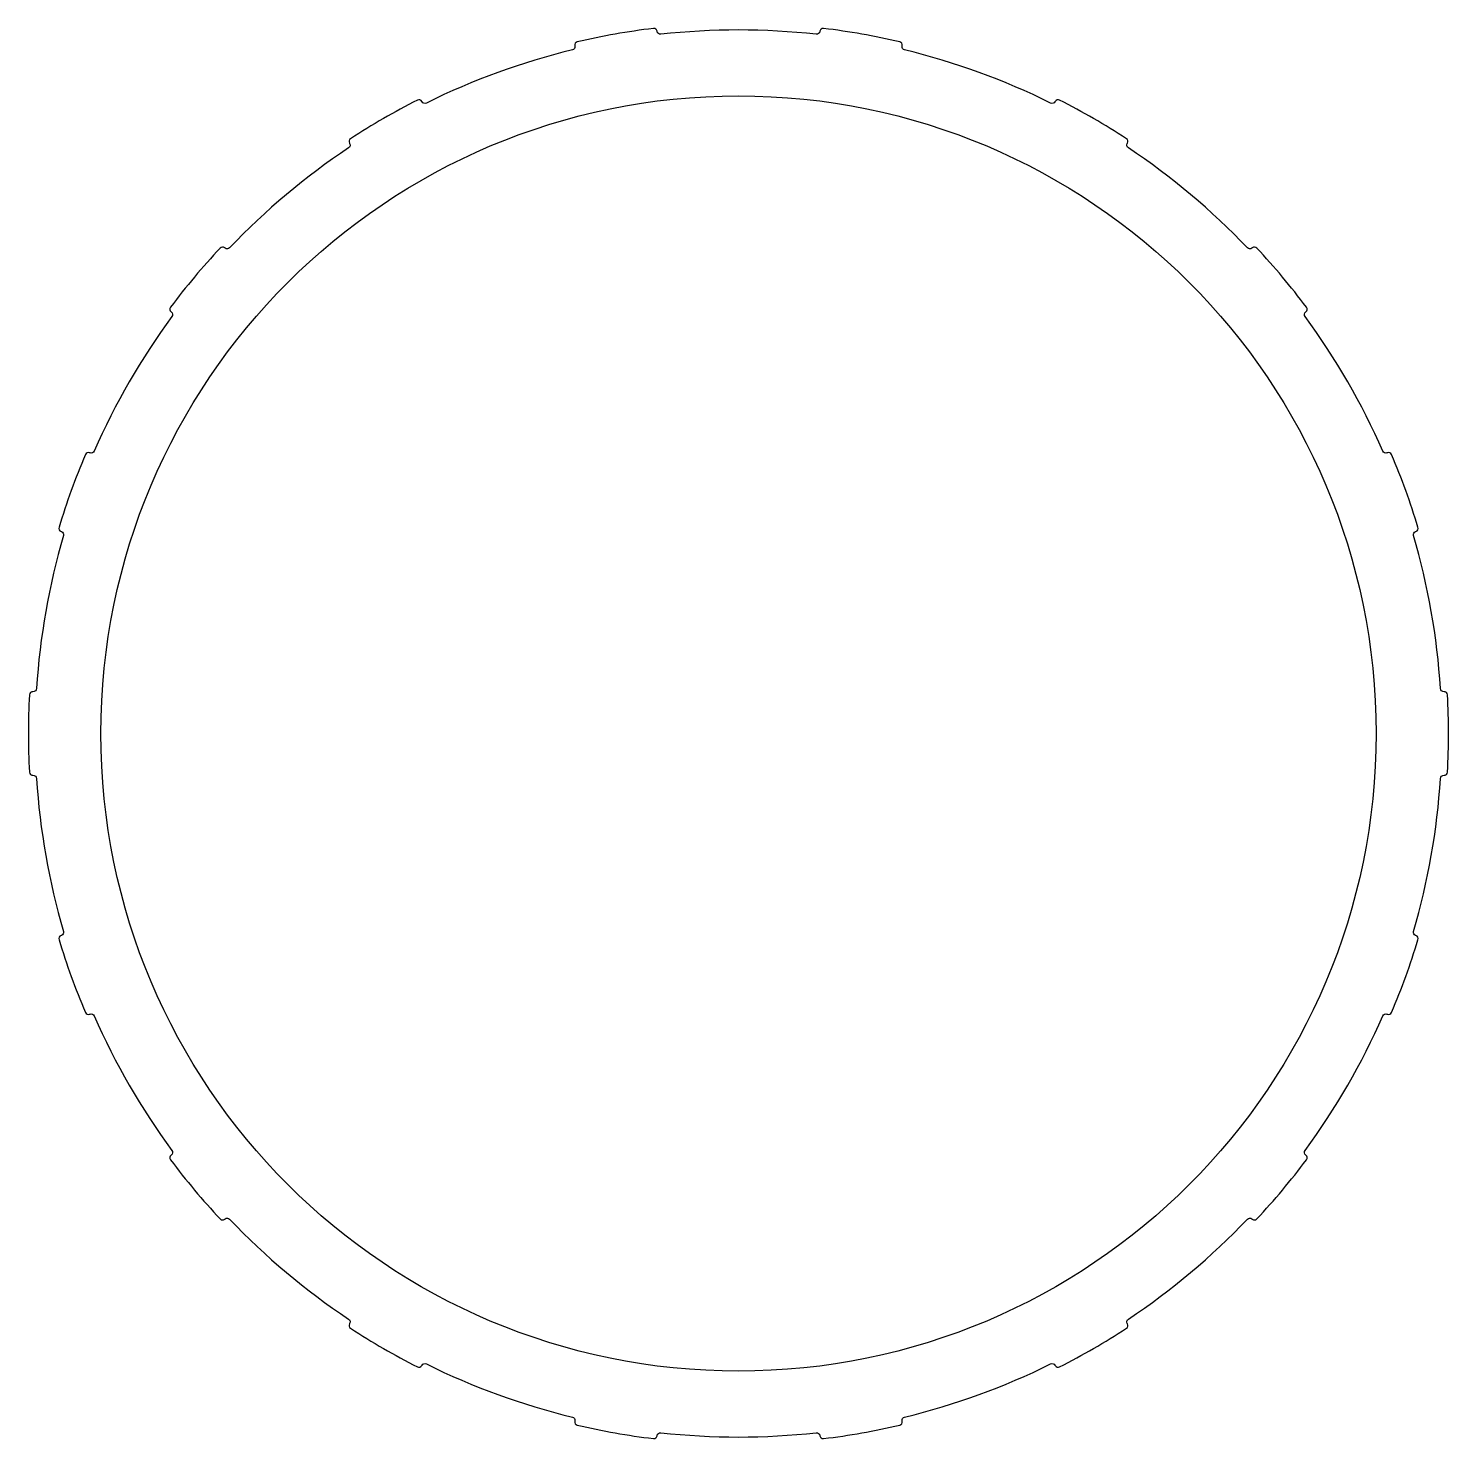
# Model space of a CAD drawing. Extents: x 149 to 191.5, y 197.9 to 240.1.
import ezdxf

# ---------------------------------------------------------------- set-up
doc = ezdxf.new("R2010")
doc.units = 0
doc.layers.get('0').update_dxf_attribs({"linetype": 'CONTINUOUS'})

msp = doc.modelspace()

# ---------------------------------------------------------------- linework, layer by layer
msp.add_lwpolyline([(158.624, 201.334), (158.619, 201.323, 0.398365), (158.651, 201.19, 0.027213), (160.652, 200.034, 0.398365), (160.784, 200.073), (160.79, 200.084, -0.395623), (160.921, 200.123, 0.055379), (165.288, 198.534, -0.395623), (165.363, 198.419), (165.361, 198.408, 0.398365), (165.436, 198.293, 0.027213), (167.712, 197.891, 0.398365), (167.823, 197.973), (167.825, 197.985, -0.395623), (167.934, 198.067, 0.055379), (172.582, 198.067, -0.395623), (172.691, 197.985), (172.693, 197.973, 0.398365), (172.804, 197.891, 0.027213), (175.08, 198.293, 0.398365), (175.155, 198.408), (175.153, 198.419, -0.395623), (175.228, 198.534, 0.055379), (179.595, 200.123, -0.395623), (179.726, 200.084), (179.732, 200.073, 0.398365), (179.864, 200.034, 0.027213), (181.865, 201.19, 0.398365), (181.897, 201.323), (181.891, 201.334, -0.395623), (181.923, 201.467, 0.055379), (185.483, 204.454, -0.395623), (185.619, 204.462), (185.628, 204.454, 0.398365), (185.766, 204.462, 0.027217), (187.251, 206.233, 0.415599), (187.231, 206.373, -0.412829), (187.21, 206.513, 0.055379), (189.534, 210.538, -0.395623), (189.66, 210.592), (189.671, 210.587, 0.398365), (189.797, 210.642, 0.027213), (190.587, 212.814, 0.398365), (190.526, 212.937), (190.515, 212.941, -0.395623), (190.453, 213.063, 0.055379), (191.26, 217.64, -0.412829), (191.366, 217.733, 0.415599), (191.471, 217.828, 0.027222), (191.471, 220.139, 0.415599), (191.366, 220.234, -0.412829), (191.26, 220.327, 0.055379), (190.453, 224.904, -0.395623), (190.515, 225.026), (190.526, 225.03, 0.398365), (190.587, 225.153, 0.027213), (189.797, 227.325, 0.398365), (189.671, 227.379), (189.66, 227.375, -0.395623), (189.534, 227.429, 0.055379), (187.21, 231.454, -0.412829), (187.231, 231.594, 0.415599), (187.251, 231.734, 0.027217), (185.766, 233.504, 0.398365), (185.628, 233.513), (185.619, 233.505, -0.395623), (185.483, 233.513, 0.055379), (181.923, 236.5, -0.395623), (181.891, 236.633), (181.897, 236.643, 0.398365), (181.865, 236.777, 0.027213), (179.864, 237.933, 0.398365), (179.732, 237.893), (179.726, 237.883, -0.395623), (179.595, 237.844, 0.055379), (175.228, 239.433, -0.395623), (175.153, 239.548), (175.155, 239.559, 0.398365), (175.08, 239.674, 0.027213), (172.804, 240.075, 0.398365), (172.693, 239.993), (172.691, 239.982, -0.395623), (172.582, 239.9, 0.055379), (167.934, 239.9, -0.395623), (167.825, 239.982), (167.823, 239.993, 0.398365), (167.712, 240.075, 0.027213), (165.436, 239.674, 0.398365), (165.361, 239.559), (165.363, 239.548, -0.395623), (165.288, 239.433, 0.055379), (160.921, 237.844, -0.395623), (160.79, 237.883), (160.784, 237.893, 0.398365), (160.652, 237.933, 0.027213), (158.651, 236.777, 0.398365), (158.619, 236.643), (158.624, 236.633, -0.395623), (158.593, 236.5, 0.055379), (155.033, 233.513, -0.395623), (154.896, 233.505), (154.887, 233.513, 0.398365), (154.75, 233.504, 0.027217), (153.264, 231.734, 0.415599), (153.285, 231.594, -0.412829), (153.306, 231.454, 0.055379), (150.982, 227.429, -0.395623), (150.856, 227.375), (150.845, 227.379, 0.398365), (150.719, 227.325, 0.027213), (149.929, 225.153, 0.398365), (149.99, 225.03), (150.001, 225.026, -0.395623), (150.063, 224.904, 0.055379), (149.256, 220.327, -0.412829), (149.15, 220.234, 0.415599), (149.044, 220.139, 0.027222), (149.044, 217.828, 0.415599), (149.15, 217.733, -0.412829), (149.256, 217.64, 0.055379), (150.063, 213.063, -0.395623), (150.001, 212.941), (149.99, 212.937, 0.398365), (149.929, 212.814, 0.027213), (150.719, 210.642, 0.398365), (150.845, 210.587), (150.856, 210.592, -0.395623), (150.982, 210.538, 0.055379), (153.306, 206.513, -0.412829), (153.285, 206.373, 0.415599), (153.264, 206.233, 0.027217), (154.75, 204.462, 0.398365), (154.887, 204.454), (154.896, 204.462, -0.395623), (155.033, 204.454, 0.055379), (158.593, 201.467, -0.395623)], format="xyb", close=True)
msp.add_circle((170.258, 218.983), 19.075)

doc.saveas('drawing.dxf')
